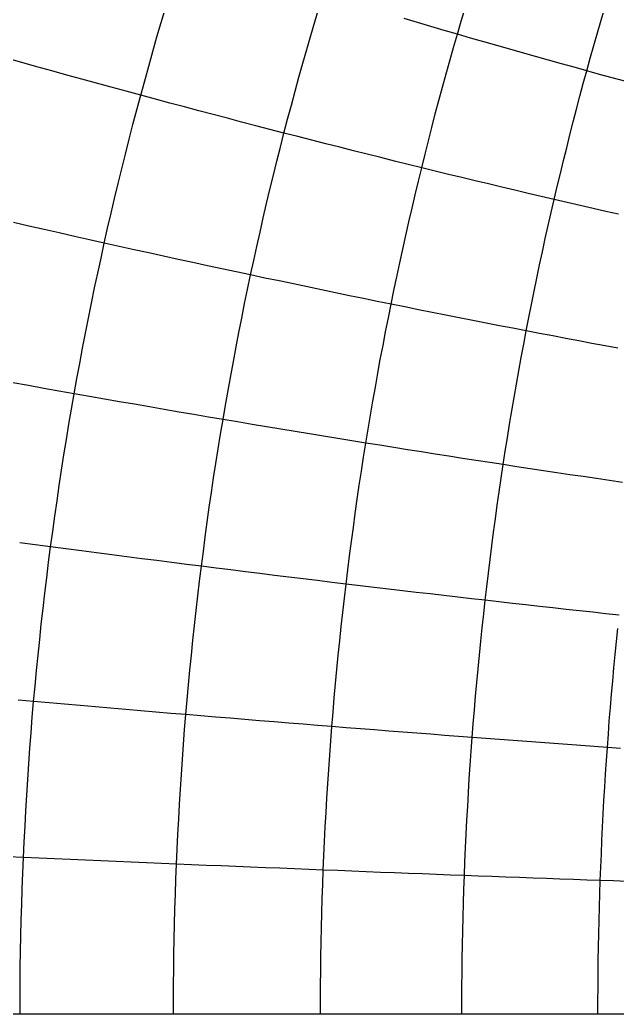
# Model space of a CAD drawing. Header units: metres. Extents: x -3.79 to 3.79, y -1 to 0.
# Drawn here: x -0.2148 to -0.1526, y -1 to -0.8964 of the extents above; entities that cross this region are included whole.
import ezdxf

# ---------------------------------------------------------------- set-up
doc = ezdxf.new("R2010")
doc.units = ezdxf.units.M

msp = doc.modelspace()

# ---------------------------------------------------------------- linework, layer by layer
for p, q in [((-0.20008, -0.89669), (-0.19963, -0.89519)), ((-0.18408, -0.89662), (-0.18366, -0.89518)), ((-0.16882, -0.89654), (-0.16841, -0.89518)), ((-0.15424, -0.89646), (-0.15386, -0.89515)), ((-0.20052, -0.8982), (-0.20008, -0.89669)), ((-0.1845, -0.89805), (-0.18408, -0.89662)), ((-0.17336, -0.8967), (-0.17476, -0.89629)), ((-0.17198, -0.89711), (-0.17336, -0.8967)), ((-0.16922, -0.89792), (-0.16882, -0.89654)), ((-0.15462, -0.89777), (-0.15424, -0.89646)), ((-0.18492, -0.89949), (-0.1845, -0.89805)), ((-0.1706, -0.89752), (-0.17198, -0.89711)), ((-0.16922, -0.89792), (-0.1706, -0.89752)), ((-0.16962, -0.89929), (-0.16922, -0.89792)), ((-0.16785, -0.89831), (-0.16922, -0.89792)), ((-0.155, -0.89909), (-0.15462, -0.89777)), ((-0.20095, -0.89971), (-0.20052, -0.8982)), ((-0.16648, -0.89871), (-0.16785, -0.89831)), ((-0.16512, -0.89909), (-0.16648, -0.89871)), ((-0.16377, -0.89948), (-0.16512, -0.89909)), ((-0.15537, -0.9004), (-0.155, -0.89909)), ((-0.20138, -0.90123), (-0.20095, -0.89971)), ((-0.18533, -0.90094), (-0.18492, -0.89949)), ((-0.17001, -0.90067), (-0.16962, -0.89929)), ((-0.16242, -0.89986), (-0.16377, -0.89948)), ((-0.16107, -0.90024), (-0.16242, -0.89986)), ((-0.21461, -0.90086), (-0.21619, -0.90042)), ((-0.21304, -0.9013), (-0.21461, -0.90086)), ((-0.18573, -0.90238), (-0.18533, -0.90094)), ((-0.17039, -0.90205), (-0.17001, -0.90067)), ((-0.15973, -0.90062), (-0.16107, -0.90024)), ((-0.15839, -0.90099), (-0.15973, -0.90062)), ((-0.15706, -0.90136), (-0.15839, -0.90099)), ((-0.15574, -0.90173), (-0.15537, -0.9004)), ((-0.21147, -0.90173), (-0.21304, -0.9013)), ((-0.20991, -0.90217), (-0.21147, -0.90173)), ((-0.20836, -0.90259), (-0.20991, -0.90217)), ((-0.2018, -0.90275), (-0.20138, -0.90123)), ((-0.17077, -0.90344), (-0.17039, -0.90205)), ((-0.15574, -0.90173), (-0.15706, -0.90136)), ((-0.1561, -0.90305), (-0.15574, -0.90173)), ((-0.15441, -0.90209), (-0.15574, -0.90173)), ((-0.1531, -0.90245), (-0.15441, -0.90209)), ((-0.20681, -0.90302), (-0.20836, -0.90259)), ((-0.20528, -0.90344), (-0.20681, -0.90302)), ((-0.20221, -0.90427), (-0.2018, -0.90275)), ((-0.18613, -0.90384), (-0.18573, -0.90238)), ((-0.15646, -0.90438), (-0.1561, -0.90305)), ((-0.15179, -0.9028), (-0.1531, -0.90245)), ((-0.20374, -0.90385), (-0.20528, -0.90344)), ((-0.20221, -0.90427), (-0.20374, -0.90385)), ((-0.20262, -0.90579), (-0.20221, -0.90427)), ((-0.20069, -0.90468), (-0.20221, -0.90427)), ((-0.18652, -0.90529), (-0.18613, -0.90384)), ((-0.17115, -0.90483), (-0.17077, -0.90344)), ((-0.19918, -0.90508), (-0.20069, -0.90468)), ((-0.19767, -0.90548), (-0.19918, -0.90508)), ((-0.18691, -0.90675), (-0.18652, -0.90529)), ((-0.17152, -0.90622), (-0.17115, -0.90483)), ((-0.15681, -0.90571), (-0.15646, -0.90438)), ((-0.20302, -0.90732), (-0.20262, -0.90579)), ((-0.19617, -0.90588), (-0.19767, -0.90548)), ((-0.19467, -0.90628), (-0.19617, -0.90588)), ((-0.19318, -0.90667), (-0.19467, -0.90628)), ((-0.17188, -0.90762), (-0.17152, -0.90622)), ((-0.15715, -0.90705), (-0.15681, -0.90571)), ((-0.20342, -0.90885), (-0.20302, -0.90732)), ((-0.1917, -0.90706), (-0.19318, -0.90667)), ((-0.19022, -0.90745), (-0.1917, -0.90706)), ((-0.18729, -0.90821), (-0.18691, -0.90675)), ((-0.1575, -0.90839), (-0.15715, -0.90705)), ((-0.18875, -0.90783), (-0.19022, -0.90745)), ((-0.18729, -0.90821), (-0.18875, -0.90783)), ((-0.18766, -0.90967), (-0.18729, -0.90821)), ((-0.18583, -0.90858), (-0.18729, -0.90821)), ((-0.17224, -0.90901), (-0.17188, -0.90762)), ((-0.15783, -0.90973), (-0.1575, -0.90839)), ((-0.20381, -0.91039), (-0.20342, -0.90885)), ((-0.18437, -0.90896), (-0.18583, -0.90858)), ((-0.18292, -0.90933), (-0.18437, -0.90896)), ((-0.18148, -0.90969), (-0.18292, -0.90933)), ((-0.17259, -0.91042), (-0.17224, -0.90901)), ((-0.20419, -0.91193), (-0.20381, -0.91039)), ((-0.18803, -0.91114), (-0.18766, -0.90967)), ((-0.18004, -0.91005), (-0.18148, -0.90969)), ((-0.17861, -0.91041), (-0.18004, -0.91005)), ((-0.17719, -0.91077), (-0.17861, -0.91041)), ((-0.17294, -0.91182), (-0.17259, -0.91042)), ((-0.15817, -0.91107), (-0.15783, -0.90973)), ((-0.18839, -0.91261), (-0.18803, -0.91114)), ((-0.17577, -0.91112), (-0.17719, -0.91077)), ((-0.17435, -0.91148), (-0.17577, -0.91112)), ((-0.17294, -0.91182), (-0.17435, -0.91148)), ((-0.15849, -0.91242), (-0.15817, -0.91107)), ((-0.20457, -0.91347), (-0.20419, -0.91193)), ((-0.17328, -0.91323), (-0.17294, -0.91182)), ((-0.17154, -0.91217), (-0.17294, -0.91182)), ((-0.17014, -0.91251), (-0.17154, -0.91217)), ((-0.16875, -0.91285), (-0.17014, -0.91251)), ((-0.15882, -0.91377), (-0.15849, -0.91242)), ((-0.20494, -0.91502), (-0.20457, -0.91347)), ((-0.18875, -0.91409), (-0.18839, -0.91261)), ((-0.17362, -0.91464), (-0.17328, -0.91323)), ((-0.16736, -0.91318), (-0.16875, -0.91285)), ((-0.16598, -0.91351), (-0.16736, -0.91318)), ((-0.1646, -0.91384), (-0.16598, -0.91351)), ((-0.1891, -0.91556), (-0.18875, -0.91409)), ((-0.16322, -0.91417), (-0.1646, -0.91384)), ((-0.16186, -0.91449), (-0.16322, -0.91417)), ((-0.16049, -0.91481), (-0.16186, -0.91449)), ((-0.15914, -0.91513), (-0.15882, -0.91377)), ((-0.2053, -0.91656), (-0.20494, -0.91502)), ((-0.18944, -0.91704), (-0.1891, -0.91556)), ((-0.17395, -0.91605), (-0.17362, -0.91464)), ((-0.15914, -0.91513), (-0.16049, -0.91481)), ((-0.15945, -0.91648), (-0.15914, -0.91513)), ((-0.15778, -0.91544), (-0.15914, -0.91513)), ((-0.15643, -0.91575), (-0.15778, -0.91544)), ((-0.20566, -0.91812), (-0.2053, -0.91656)), ((-0.17428, -0.91747), (-0.17395, -0.91605)), ((-0.15976, -0.91784), (-0.15945, -0.91648)), ((-0.15509, -0.91606), (-0.15643, -0.91575)), ((-0.15375, -0.91637), (-0.15509, -0.91606)), ((-0.15242, -0.91667), (-0.15375, -0.91637)), ((-0.21387, -0.9179), (-0.21546, -0.91754)), ((-0.18978, -0.91853), (-0.18944, -0.91704)), ((-0.1746, -0.91889), (-0.17428, -0.91747)), ((-0.21228, -0.91826), (-0.21387, -0.9179)), ((-0.2107, -0.91862), (-0.21228, -0.91826)), ((-0.20913, -0.91897), (-0.2107, -0.91862)), ((-0.20601, -0.91967), (-0.20566, -0.91812)), ((-0.19012, -0.92001), (-0.18978, -0.91853)), ((-0.16006, -0.91921), (-0.15976, -0.91784)), ((-0.20756, -0.91932), (-0.20913, -0.91897)), ((-0.20601, -0.91967), (-0.20756, -0.91932)), ((-0.20635, -0.92123), (-0.20601, -0.91967)), ((-0.20445, -0.92002), (-0.20601, -0.91967)), ((-0.17492, -0.92032), (-0.1746, -0.91889)), ((-0.16036, -0.92057), (-0.16006, -0.91921)), ((-0.20291, -0.92036), (-0.20445, -0.92002)), ((-0.20137, -0.9207), (-0.20291, -0.92036)), ((-0.19983, -0.92103), (-0.20137, -0.9207)), ((-0.19044, -0.9215), (-0.19012, -0.92001)), ((-0.17523, -0.92174), (-0.17492, -0.92032)), ((-0.16065, -0.92194), (-0.16036, -0.92057)), ((-0.20669, -0.92279), (-0.20635, -0.92123)), ((-0.19831, -0.92137), (-0.19983, -0.92103)), ((-0.19678, -0.9217), (-0.19831, -0.92137)), ((-0.19527, -0.92203), (-0.19678, -0.9217)), ((-0.19076, -0.92299), (-0.19044, -0.9215)), ((-0.17553, -0.92317), (-0.17523, -0.92174)), ((-0.20702, -0.92435), (-0.20669, -0.92279)), ((-0.19376, -0.92235), (-0.19527, -0.92203)), ((-0.19226, -0.92267), (-0.19376, -0.92235)), ((-0.19076, -0.92299), (-0.19226, -0.92267)), ((-0.16094, -0.92331), (-0.16065, -0.92194)), ((-0.19108, -0.92449), (-0.19076, -0.92299)), ((-0.18927, -0.92331), (-0.19076, -0.92299)), ((-0.18779, -0.92362), (-0.18927, -0.92331)), ((-0.18631, -0.92393), (-0.18779, -0.92362)), ((-0.18484, -0.92424), (-0.18631, -0.92393)), ((-0.17583, -0.9246), (-0.17553, -0.92317)), ((-0.16122, -0.92468), (-0.16094, -0.92331)), ((-0.20734, -0.92592), (-0.20702, -0.92435)), ((-0.19139, -0.92598), (-0.19108, -0.92449)), ((-0.18337, -0.92455), (-0.18484, -0.92424)), ((-0.18191, -0.92485), (-0.18337, -0.92455)), ((-0.18046, -0.92515), (-0.18191, -0.92485)), ((-0.17613, -0.92604), (-0.17583, -0.9246)), ((-0.1615, -0.92606), (-0.16122, -0.92468)), ((-0.20766, -0.92749), (-0.20734, -0.92592)), ((-0.19169, -0.92748), (-0.19139, -0.92598)), ((-0.17901, -0.92545), (-0.18046, -0.92515)), ((-0.17757, -0.92574), (-0.17901, -0.92545)), ((-0.17613, -0.92604), (-0.17757, -0.92574)), ((-0.17641, -0.92747), (-0.17613, -0.92604)), ((-0.17469, -0.92632), (-0.17613, -0.92604)), ((-0.17327, -0.92661), (-0.17469, -0.92632)), ((-0.17185, -0.9269), (-0.17327, -0.92661)), ((-0.17043, -0.92718), (-0.17185, -0.9269)), ((-0.16178, -0.92744), (-0.1615, -0.92606)), ((-0.20797, -0.92906), (-0.20766, -0.92749)), ((-0.19199, -0.92899), (-0.19169, -0.92748)), ((-0.1767, -0.92891), (-0.17641, -0.92747)), ((-0.16902, -0.92746), (-0.17043, -0.92718)), ((-0.16761, -0.92773), (-0.16902, -0.92746)), ((-0.16621, -0.92801), (-0.16761, -0.92773)), ((-0.16482, -0.92828), (-0.16621, -0.92801)), ((-0.16204, -0.92882), (-0.16178, -0.92744)), ((-0.20827, -0.93063), (-0.20797, -0.92906)), ((-0.19228, -0.93049), (-0.19199, -0.92899)), ((-0.17697, -0.93035), (-0.1767, -0.92891)), ((-0.16343, -0.92855), (-0.16482, -0.92828)), ((-0.16204, -0.92882), (-0.16343, -0.92855)), ((-0.16231, -0.9302), (-0.16204, -0.92882)), ((-0.16066, -0.92908), (-0.16204, -0.92882)), ((-0.15929, -0.92934), (-0.16066, -0.92908)), ((-0.15792, -0.9296), (-0.15929, -0.92934)), ((-0.15656, -0.92986), (-0.15792, -0.9296)), ((-0.1552, -0.93012), (-0.15656, -0.92986)), ((-0.15384, -0.93037), (-0.1552, -0.93012)), ((-0.20857, -0.93221), (-0.20827, -0.93063)), ((-0.19256, -0.932), (-0.19228, -0.93049)), ((-0.17725, -0.9318), (-0.17697, -0.93035)), ((-0.16256, -0.93159), (-0.16231, -0.9302)), ((-0.15249, -0.93062), (-0.15384, -0.93037)), ((-0.20886, -0.93379), (-0.20857, -0.93221)), ((-0.19284, -0.93351), (-0.19256, -0.932)), ((-0.17751, -0.93324), (-0.17725, -0.9318)), ((-0.16282, -0.93297), (-0.16256, -0.93159)), ((-0.17777, -0.93469), (-0.17751, -0.93324)), ((-0.16307, -0.93437), (-0.16282, -0.93297)), ((-0.21392, -0.93452), (-0.21553, -0.93423)), ((-0.20914, -0.93537), (-0.20886, -0.93379)), ((-0.19311, -0.93502), (-0.19284, -0.93351)), ((-0.21232, -0.93481), (-0.21392, -0.93452)), ((-0.21073, -0.93509), (-0.21232, -0.93481)), ((-0.20914, -0.93537), (-0.21073, -0.93509)), ((-0.19338, -0.93654), (-0.19311, -0.93502)), ((-0.17803, -0.93614), (-0.17777, -0.93469)), ((-0.16331, -0.93576), (-0.16307, -0.93437)), ((-0.20942, -0.93696), (-0.20914, -0.93537)), ((-0.20756, -0.93565), (-0.20914, -0.93537)), ((-0.20599, -0.93593), (-0.20756, -0.93565)), ((-0.20442, -0.9362), (-0.20599, -0.93593)), ((-0.20286, -0.93647), (-0.20442, -0.9362)), ((-0.17828, -0.9376), (-0.17803, -0.93614)), ((-0.16355, -0.93715), (-0.16331, -0.93576)), ((-0.20969, -0.93854), (-0.20942, -0.93696)), ((-0.20131, -0.93674), (-0.20286, -0.93647)), ((-0.19976, -0.93701), (-0.20131, -0.93674)), ((-0.19822, -0.93727), (-0.19976, -0.93701)), ((-0.19669, -0.93754), (-0.19822, -0.93727)), ((-0.19364, -0.93805), (-0.19338, -0.93654)), ((-0.16378, -0.93855), (-0.16355, -0.93715)), ((-0.19516, -0.9378), (-0.19669, -0.93754)), ((-0.19364, -0.93805), (-0.19516, -0.9378)), ((-0.19389, -0.93957), (-0.19364, -0.93805)), ((-0.19212, -0.93831), (-0.19364, -0.93805)), ((-0.19061, -0.93856), (-0.19212, -0.93831)), ((-0.17852, -0.93905), (-0.17828, -0.9376)), ((-0.20995, -0.94013), (-0.20969, -0.93854)), ((-0.18911, -0.93881), (-0.19061, -0.93856)), ((-0.18761, -0.93906), (-0.18911, -0.93881)), ((-0.18612, -0.93931), (-0.18761, -0.93906)), ((-0.18464, -0.93955), (-0.18612, -0.93931)), ((-0.17876, -0.94051), (-0.17852, -0.93905)), ((-0.16401, -0.93995), (-0.16378, -0.93855)), ((-0.21021, -0.94172), (-0.20995, -0.94013)), ((-0.19414, -0.9411), (-0.19389, -0.93957)), ((-0.18316, -0.9398), (-0.18464, -0.93955)), ((-0.18169, -0.94004), (-0.18316, -0.9398)), ((-0.18022, -0.94027), (-0.18169, -0.94004)), ((-0.17876, -0.94051), (-0.18022, -0.94027)), ((-0.17899, -0.94197), (-0.17876, -0.94051)), ((-0.1773, -0.94074), (-0.17876, -0.94051)), ((-0.16423, -0.94135), (-0.16401, -0.93995)), ((-0.19438, -0.94262), (-0.19414, -0.9411)), ((-0.17585, -0.94098), (-0.1773, -0.94074)), ((-0.17441, -0.9412), (-0.17585, -0.94098)), ((-0.17297, -0.94143), (-0.17441, -0.9412)), ((-0.17153, -0.94166), (-0.17297, -0.94143)), ((-0.16445, -0.94275), (-0.16423, -0.94135)), ((-0.21046, -0.94332), (-0.21021, -0.94172)), ((-0.17922, -0.94343), (-0.17899, -0.94197)), ((-0.17011, -0.94188), (-0.17153, -0.94166)), ((-0.16868, -0.9421), (-0.17011, -0.94188)), ((-0.16726, -0.94232), (-0.16868, -0.9421)), ((-0.16585, -0.94254), (-0.16726, -0.94232)), ((-0.16445, -0.94275), (-0.16585, -0.94254)), ((-0.2107, -0.94491), (-0.21046, -0.94332)), ((-0.19462, -0.94414), (-0.19438, -0.94262)), ((-0.17944, -0.9449), (-0.17922, -0.94343)), ((-0.16466, -0.94416), (-0.16445, -0.94275)), ((-0.16304, -0.94297), (-0.16445, -0.94275)), ((-0.16165, -0.94318), (-0.16304, -0.94297)), ((-0.16026, -0.94339), (-0.16165, -0.94318)), ((-0.15887, -0.94359), (-0.16026, -0.94339)), ((-0.15749, -0.9438), (-0.15887, -0.94359)), ((-0.19484, -0.94567), (-0.19462, -0.94414)), ((-0.16486, -0.94557), (-0.16466, -0.94416)), ((-0.15611, -0.944), (-0.15749, -0.9438)), ((-0.15474, -0.94421), (-0.15611, -0.944)), ((-0.15337, -0.94441), (-0.15474, -0.94421)), ((-0.15201, -0.9446), (-0.15337, -0.94441)), ((-0.21093, -0.94651), (-0.2107, -0.94491)), ((-0.19507, -0.9472), (-0.19484, -0.94567)), ((-0.17965, -0.94636), (-0.17944, -0.9449)), ((-0.16506, -0.94698), (-0.16486, -0.94557)), ((-0.21116, -0.94811), (-0.21093, -0.94651)), ((-0.17986, -0.94783), (-0.17965, -0.94636)), ((-0.19528, -0.94873), (-0.19507, -0.9472)), ((-0.16526, -0.94839), (-0.16506, -0.94698)), ((-0.21138, -0.94971), (-0.21116, -0.94811)), ((-0.19549, -0.95027), (-0.19528, -0.94873)), ((-0.18006, -0.9493), (-0.17986, -0.94783)), ((-0.16545, -0.9498), (-0.16526, -0.94839)), ((-0.2116, -0.95132), (-0.21138, -0.94971)), ((-0.18026, -0.95077), (-0.18006, -0.9493)), ((-0.16564, -0.95121), (-0.16545, -0.9498)), ((-0.21321, -0.9511), (-0.21482, -0.95089)), ((-0.19569, -0.9518), (-0.19549, -0.95027)), ((-0.18045, -0.95224), (-0.18026, -0.95077)), ((-0.2116, -0.95132), (-0.21321, -0.9511)), ((-0.21181, -0.95292), (-0.2116, -0.95132)), ((-0.21, -0.95152), (-0.2116, -0.95132)), ((-0.2084, -0.95173), (-0.21, -0.95152)), ((-0.20682, -0.95194), (-0.2084, -0.95173)), ((-0.19589, -0.95334), (-0.19569, -0.9518)), ((-0.16582, -0.95263), (-0.16564, -0.95121)), ((-0.21201, -0.95453), (-0.21181, -0.95292)), ((-0.20524, -0.95215), (-0.20682, -0.95194)), ((-0.20366, -0.95235), (-0.20524, -0.95215)), ((-0.20209, -0.95255), (-0.20366, -0.95235)), ((-0.20053, -0.95275), (-0.20209, -0.95255)), ((-0.19898, -0.95295), (-0.20053, -0.95275)), ((-0.19743, -0.95315), (-0.19898, -0.95295)), ((-0.18064, -0.95372), (-0.18045, -0.95224)), ((-0.16599, -0.95405), (-0.16582, -0.95263)), ((-0.19589, -0.95334), (-0.19743, -0.95315)), ((-0.19608, -0.95488), (-0.19589, -0.95334)), ((-0.19436, -0.95353), (-0.19589, -0.95334)), ((-0.19283, -0.95373), (-0.19436, -0.95353)), ((-0.19131, -0.95391), (-0.19283, -0.95373)), ((-0.18979, -0.9541), (-0.19131, -0.95391)), ((-0.18082, -0.9552), (-0.18064, -0.95372)), ((-0.2122, -0.95614), (-0.21201, -0.95453)), ((-0.19627, -0.95642), (-0.19608, -0.95488)), ((-0.18828, -0.95429), (-0.18979, -0.9541)), ((-0.18677, -0.95447), (-0.18828, -0.95429)), ((-0.18528, -0.95466), (-0.18677, -0.95447)), ((-0.18379, -0.95484), (-0.18528, -0.95466)), ((-0.1823, -0.95502), (-0.18379, -0.95484)), ((-0.18082, -0.9552), (-0.1823, -0.95502)), ((-0.16616, -0.95547), (-0.16599, -0.95405)), ((-0.18099, -0.95667), (-0.18082, -0.9552)), ((-0.17934, -0.95537), (-0.18082, -0.9552)), ((-0.17788, -0.95555), (-0.17934, -0.95537)), ((-0.17641, -0.95572), (-0.17788, -0.95555)), ((-0.17495, -0.95589), (-0.17641, -0.95572)), ((-0.1735, -0.95606), (-0.17495, -0.95589)), ((-0.17206, -0.95623), (-0.1735, -0.95606)), ((-0.16633, -0.95689), (-0.16616, -0.95547)), ((-0.21239, -0.95775), (-0.2122, -0.95614)), ((-0.19644, -0.95796), (-0.19627, -0.95642)), ((-0.18116, -0.95815), (-0.18099, -0.95667)), ((-0.17062, -0.9564), (-0.17206, -0.95623)), ((-0.16918, -0.95656), (-0.17062, -0.9564)), ((-0.16775, -0.95673), (-0.16918, -0.95656)), ((-0.16633, -0.95689), (-0.16775, -0.95673)), ((-0.16648, -0.95831), (-0.16633, -0.95689)), ((-0.16491, -0.95705), (-0.16633, -0.95689)), ((-0.16349, -0.95721), (-0.16491, -0.95705)), ((-0.21257, -0.95936), (-0.21239, -0.95775)), ((-0.19662, -0.95951), (-0.19644, -0.95796)), ((-0.16208, -0.95737), (-0.16349, -0.95721)), ((-0.16068, -0.95752), (-0.16208, -0.95737)), ((-0.15928, -0.95768), (-0.16068, -0.95752)), ((-0.15789, -0.95783), (-0.15928, -0.95768)), ((-0.1565, -0.95798), (-0.15789, -0.95783)), ((-0.15512, -0.95814), (-0.1565, -0.95798)), ((-0.15374, -0.95829), (-0.15512, -0.95814)), ((-0.18132, -0.95963), (-0.18116, -0.95815)), ((-0.16664, -0.95974), (-0.16648, -0.95831)), ((-0.15236, -0.95843), (-0.15374, -0.95829)), ((-0.21274, -0.96097), (-0.21257, -0.95936)), ((-0.19678, -0.96105), (-0.19662, -0.95951)), ((-0.18148, -0.96112), (-0.18132, -0.95963)), ((-0.16679, -0.96116), (-0.16664, -0.95974)), ((-0.15265, -0.96118), (-0.15251, -0.95981)), ((-0.21291, -0.96259), (-0.21274, -0.96097)), ((-0.19694, -0.9626), (-0.19678, -0.96105)), ((-0.18163, -0.9626), (-0.18148, -0.96112)), ((-0.16693, -0.96259), (-0.16679, -0.96116)), ((-0.15278, -0.96255), (-0.15265, -0.96118)), ((-0.21307, -0.9642), (-0.21291, -0.96259)), ((-0.19709, -0.96415), (-0.19694, -0.9626)), ((-0.18178, -0.96409), (-0.18163, -0.9626)), ((-0.16707, -0.96402), (-0.16693, -0.96259)), ((-0.15291, -0.96393), (-0.15278, -0.96255)), ((-0.21322, -0.96582), (-0.21307, -0.9642)), ((-0.19724, -0.96569), (-0.19709, -0.96415)), ((-0.18192, -0.96557), (-0.18178, -0.96409)), ((-0.1672, -0.96545), (-0.16707, -0.96402)), ((-0.15304, -0.96531), (-0.15291, -0.96393)), ((-0.15316, -0.96668), (-0.15304, -0.96531)), ((-0.21337, -0.96744), (-0.21322, -0.96582)), ((-0.19738, -0.96725), (-0.19724, -0.96569)), ((-0.18205, -0.96706), (-0.18192, -0.96557)), ((-0.16733, -0.96688), (-0.1672, -0.96545)), ((-0.21337, -0.96744), (-0.21499, -0.9673)), ((-0.21351, -0.96906), (-0.21337, -0.96744)), ((-0.21175, -0.96758), (-0.21337, -0.96744)), ((-0.19751, -0.9688), (-0.19738, -0.96725)), ((-0.18218, -0.96855), (-0.18205, -0.96706)), ((-0.16745, -0.96831), (-0.16733, -0.96688)), ((-0.15327, -0.96806), (-0.15316, -0.96668)), ((-0.21014, -0.96772), (-0.21175, -0.96758)), ((-0.20854, -0.96786), (-0.21014, -0.96772)), ((-0.20694, -0.968), (-0.20854, -0.96786)), ((-0.20536, -0.96813), (-0.20694, -0.968)), ((-0.20377, -0.96827), (-0.20536, -0.96813)), ((-0.2022, -0.9684), (-0.20377, -0.96827)), ((-0.20063, -0.96854), (-0.2022, -0.9684)), ((-0.16757, -0.96974), (-0.16745, -0.96831)), ((-0.15339, -0.96945), (-0.15327, -0.96806)), ((-0.21364, -0.97068), (-0.21351, -0.96906)), ((-0.19907, -0.96867), (-0.20063, -0.96854)), ((-0.19751, -0.9688), (-0.19907, -0.96867)), ((-0.19764, -0.97035), (-0.19751, -0.9688)), ((-0.19596, -0.96893), (-0.19751, -0.9688)), ((-0.19442, -0.96905), (-0.19596, -0.96893)), ((-0.19288, -0.96918), (-0.19442, -0.96905)), ((-0.19135, -0.96931), (-0.19288, -0.96918)), ((-0.18983, -0.96943), (-0.19135, -0.96931)), ((-0.18831, -0.96956), (-0.18983, -0.96943)), ((-0.1823, -0.97004), (-0.18218, -0.96855)), ((-0.15349, -0.97083), (-0.15339, -0.96945)), ((-0.19776, -0.97191), (-0.19764, -0.97035)), ((-0.1868, -0.96968), (-0.18831, -0.96956)), ((-0.18529, -0.9698), (-0.1868, -0.96968)), ((-0.18379, -0.96992), (-0.18529, -0.9698)), ((-0.1823, -0.97004), (-0.18379, -0.96992)), ((-0.18241, -0.97153), (-0.1823, -0.97004)), ((-0.18081, -0.97016), (-0.1823, -0.97004)), ((-0.17933, -0.97028), (-0.18081, -0.97016)), ((-0.17785, -0.97039), (-0.17933, -0.97028)), ((-0.17638, -0.97051), (-0.17785, -0.97039)), ((-0.17492, -0.97062), (-0.17638, -0.97051)), ((-0.16768, -0.97118), (-0.16757, -0.96974)), ((-0.21376, -0.9723), (-0.21364, -0.97068)), ((-0.18252, -0.97302), (-0.18241, -0.97153)), ((-0.17346, -0.97073), (-0.17492, -0.97062)), ((-0.172, -0.97085), (-0.17346, -0.97073)), ((-0.17056, -0.97096), (-0.172, -0.97085)), ((-0.16911, -0.97107), (-0.17056, -0.97096)), ((-0.16768, -0.97118), (-0.16911, -0.97107)), ((-0.16778, -0.97261), (-0.16768, -0.97118)), ((-0.16625, -0.97128), (-0.16768, -0.97118)), ((-0.16482, -0.97139), (-0.16625, -0.97128)), ((-0.1634, -0.9715), (-0.16482, -0.97139)), ((-0.16198, -0.9716), (-0.1634, -0.9715)), ((-0.16057, -0.9717), (-0.16198, -0.9716)), ((-0.15359, -0.97221), (-0.15349, -0.97083)), ((-0.21388, -0.97393), (-0.21376, -0.9723)), ((-0.19787, -0.97346), (-0.19776, -0.97191)), ((-0.16788, -0.97405), (-0.16778, -0.97261)), ((-0.15917, -0.97181), (-0.16057, -0.9717)), ((-0.15776, -0.97191), (-0.15917, -0.97181)), ((-0.15637, -0.97201), (-0.15776, -0.97191)), ((-0.15498, -0.97211), (-0.15637, -0.97201)), ((-0.15359, -0.97221), (-0.15498, -0.97211)), ((-0.15369, -0.97359), (-0.15359, -0.97221)), ((-0.15221, -0.97231), (-0.15359, -0.97221)), ((-0.19798, -0.97502), (-0.19787, -0.97346)), ((-0.18263, -0.97452), (-0.18252, -0.97302)), ((-0.15378, -0.97498), (-0.15369, -0.97359)), ((-0.21399, -0.97555), (-0.21388, -0.97393)), ((-0.18273, -0.97601), (-0.18263, -0.97452)), ((-0.16798, -0.97548), (-0.16788, -0.97405)), ((-0.21409, -0.97718), (-0.21399, -0.97555)), ((-0.19808, -0.97657), (-0.19798, -0.97502)), ((-0.16807, -0.97692), (-0.16798, -0.97548)), ((-0.15387, -0.97636), (-0.15378, -0.97498)), ((-0.19817, -0.97813), (-0.19808, -0.97657)), ((-0.18282, -0.97751), (-0.18273, -0.97601)), ((-0.15395, -0.97775), (-0.15387, -0.97636)), ((-0.21419, -0.97881), (-0.21409, -0.97718)), ((-0.18291, -0.979), (-0.18282, -0.97751)), ((-0.16815, -0.97836), (-0.16807, -0.97692)), ((-0.15402, -0.97914), (-0.15395, -0.97775)), ((-0.21427, -0.98043), (-0.21419, -0.97881)), ((-0.19826, -0.97969), (-0.19817, -0.97813)), ((-0.16823, -0.9798), (-0.16815, -0.97836)), ((-0.19834, -0.98125), (-0.19826, -0.97969)), ((-0.18299, -0.9805), (-0.18291, -0.979)), ((-0.1683, -0.98124), (-0.16823, -0.9798)), ((-0.1541, -0.98052), (-0.15402, -0.97914)), ((-0.21436, -0.98206), (-0.21427, -0.98043)), ((-0.18306, -0.982), (-0.18299, -0.9805)), ((-0.15416, -0.98191), (-0.1541, -0.98052)), ((-0.19842, -0.98281), (-0.19834, -0.98125)), ((-0.16837, -0.98268), (-0.1683, -0.98124)), ((-0.15422, -0.9833), (-0.15416, -0.98191)), ((-0.21443, -0.98369), (-0.21436, -0.98206)), ((-0.19849, -0.98437), (-0.19842, -0.98281)), ((-0.18313, -0.9835), (-0.18306, -0.982)), ((-0.16843, -0.98412), (-0.16837, -0.98268)), ((-0.21443, -0.98369), (-0.21606, -0.98362)), ((-0.2145, -0.98532), (-0.21443, -0.98369)), ((-0.21281, -0.98376), (-0.21443, -0.98369)), ((-0.21119, -0.98383), (-0.21281, -0.98376)), ((-0.20958, -0.9839), (-0.21119, -0.98383)), ((-0.20797, -0.98397), (-0.20958, -0.9839)), ((-0.20637, -0.98404), (-0.20797, -0.98397)), ((-0.20478, -0.98411), (-0.20637, -0.98404)), ((-0.18319, -0.98499), (-0.18313, -0.9835)), ((-0.15428, -0.98469), (-0.15422, -0.9833)), ((-0.2032, -0.98417), (-0.20478, -0.98411)), ((-0.20162, -0.98424), (-0.2032, -0.98417)), ((-0.20005, -0.9843), (-0.20162, -0.98424)), ((-0.19849, -0.98437), (-0.20005, -0.9843)), ((-0.19855, -0.98593), (-0.19849, -0.98437)), ((-0.19693, -0.98443), (-0.19849, -0.98437)), ((-0.19538, -0.9845), (-0.19693, -0.98443)), ((-0.19383, -0.98456), (-0.19538, -0.9845)), ((-0.19229, -0.98463), (-0.19383, -0.98456)), ((-0.19076, -0.98469), (-0.19229, -0.98463)), ((-0.18923, -0.98475), (-0.19076, -0.98469)), ((-0.18771, -0.98481), (-0.18923, -0.98475)), ((-0.1862, -0.98487), (-0.18771, -0.98481)), ((-0.18469, -0.98493), (-0.1862, -0.98487)), ((-0.18319, -0.98499), (-0.18469, -0.98493)), ((-0.18325, -0.98649), (-0.18319, -0.98499)), ((-0.18169, -0.98505), (-0.18319, -0.98499)), ((-0.18021, -0.98511), (-0.18169, -0.98505)), ((-0.16849, -0.98556), (-0.16843, -0.98412)), ((-0.15433, -0.98608), (-0.15428, -0.98469)), ((-0.21456, -0.98695), (-0.2145, -0.98532)), ((-0.1986, -0.98749), (-0.19855, -0.98593)), ((-0.17872, -0.98517), (-0.18021, -0.98511)), ((-0.17724, -0.98523), (-0.17872, -0.98517)), ((-0.17577, -0.98528), (-0.17724, -0.98523)), ((-0.1743, -0.98534), (-0.17577, -0.98528)), ((-0.17284, -0.9854), (-0.1743, -0.98534)), ((-0.17139, -0.98545), (-0.17284, -0.9854)), ((-0.16994, -0.98551), (-0.17139, -0.98545)), ((-0.16849, -0.98556), (-0.16994, -0.98551)), ((-0.16854, -0.98701), (-0.16849, -0.98556)), ((-0.16705, -0.98562), (-0.16849, -0.98556)), ((-0.16562, -0.98567), (-0.16705, -0.98562)), ((-0.16419, -0.98572), (-0.16562, -0.98567)), ((-0.16276, -0.98578), (-0.16419, -0.98572)), ((-0.16135, -0.98583), (-0.16276, -0.98578)), ((-0.15993, -0.98588), (-0.16135, -0.98583)), ((-0.15853, -0.98593), (-0.15993, -0.98588)), ((-0.15712, -0.98598), (-0.15853, -0.98593)), ((-0.15573, -0.98603), (-0.15712, -0.98598)), ((-0.15433, -0.98608), (-0.15573, -0.98603)), ((-0.15438, -0.98747), (-0.15433, -0.98608)), ((-0.15294, -0.98613), (-0.15433, -0.98608)), ((-0.21461, -0.98858), (-0.21456, -0.98695)), ((-0.1833, -0.98799), (-0.18325, -0.98649)), ((-0.16859, -0.98845), (-0.16854, -0.98701)), ((-0.15156, -0.98618), (-0.15294, -0.98613)), ((-0.19865, -0.98906), (-0.1986, -0.98749)), ((-0.18334, -0.98949), (-0.1833, -0.98799)), ((-0.15442, -0.98886), (-0.15438, -0.98747)), ((-0.21466, -0.99021), (-0.21461, -0.98858)), ((-0.1987, -0.99062), (-0.19865, -0.98906)), ((-0.16863, -0.98989), (-0.16859, -0.98845)), ((-0.15446, -0.99025), (-0.15442, -0.98886)), ((-0.2147, -0.99184), (-0.21466, -0.99021)), ((-0.18338, -0.99099), (-0.18334, -0.98949)), ((-0.16867, -0.99133), (-0.16863, -0.98989)), ((-0.19873, -0.99218), (-0.1987, -0.99062)), ((-0.18341, -0.99249), (-0.18338, -0.99099)), ((-0.15449, -0.99164), (-0.15446, -0.99025)), ((-0.21473, -0.99347), (-0.2147, -0.99184)), ((-0.19876, -0.99374), (-0.19873, -0.99218)), ((-0.16869, -0.99278), (-0.16867, -0.99133)), ((-0.15452, -0.99304), (-0.15449, -0.99164)), ((-0.18344, -0.99399), (-0.18341, -0.99249)), ((-0.16872, -0.99422), (-0.16869, -0.99278)), ((-0.15454, -0.99443), (-0.15452, -0.99304)), ((-0.21476, -0.9951), (-0.21473, -0.99347)), ((-0.19878, -0.99531), (-0.19876, -0.99374)), ((-0.18346, -0.9955), (-0.18344, -0.99399)), ((-0.16874, -0.99567), (-0.16872, -0.99422)), ((-0.21477, -0.99674), (-0.21476, -0.9951)), ((-0.1988, -0.99687), (-0.19878, -0.99531)), ((-0.15456, -0.99582), (-0.15454, -0.99443)), ((-0.18348, -0.997), (-0.18346, -0.9955)), ((-0.16875, -0.99711), (-0.16874, -0.99567)), ((-0.15457, -0.99721), (-0.15456, -0.99582)), ((-0.21478, -0.99837), (-0.21477, -0.99674)), ((-0.19881, -0.99844), (-0.1988, -0.99687)), ((-0.18349, -0.9985), (-0.18348, -0.997)), ((-0.16876, -0.99855), (-0.16875, -0.99711)), ((-0.15458, -0.99861), (-0.15457, -0.99721)), ((-0.21479, -1), (-0.21478, -0.99837)), ((-0.19881, -1), (-0.19881, -0.99844)), ((-0.18349, -1), (-0.18349, -0.9985)), ((-0.16876, -1), (-0.16876, -0.99855)), ((-0.15458, -1), (-0.15458, -0.99861)), ((-0.21479, -1), (-0.21642, -1)), ((-0.21316, -1), (-0.21479, -1)), ((-0.21154, -1), (-0.21316, -1)), ((-0.20992, -1), (-0.21154, -1)), ((-0.20832, -1), (-0.20992, -1)), ((-0.20672, -1), (-0.20832, -1)), ((-0.20512, -1), (-0.20672, -1)), ((-0.20353, -1), (-0.20512, -1)), ((-0.20195, -1), (-0.20353, -1)), ((-0.20038, -1), (-0.20195, -1)), ((-0.19881, -1), (-0.20038, -1)), ((-0.19725, -1), (-0.19881, -1)), ((-0.1957, -1), (-0.19725, -1)), ((-0.19415, -1), (-0.1957, -1)), ((-0.19261, -1), (-0.19415, -1)), ((-0.19107, -1), (-0.19261, -1)), ((-0.18954, -1), (-0.19107, -1)), ((-0.18802, -1), (-0.18954, -1)), ((-0.1865, -1), (-0.18802, -1)), ((-0.18499, -1), (-0.1865, -1)), ((-0.18349, -1), (-0.18499, -1)), ((-0.18199, -1), (-0.18349, -1)), ((-0.1805, -1), (-0.18199, -1)), ((-0.17901, -1), (-0.1805, -1)), ((-0.17753, -1), (-0.17901, -1)), ((-0.17605, -1), (-0.17753, -1)), ((-0.17458, -1), (-0.17605, -1)), ((-0.17312, -1), (-0.17458, -1)), ((-0.17166, -1), (-0.17312, -1)), ((-0.17021, -1), (-0.17166, -1)), ((-0.16876, -1), (-0.17021, -1)), ((-0.16732, -1), (-0.16876, -1)), ((-0.16588, -1), (-0.16732, -1)), ((-0.16445, -1), (-0.16588, -1)), ((-0.16303, -1), (-0.16445, -1)), ((-0.16161, -1), (-0.16303, -1)), ((-0.16019, -1), (-0.16161, -1)), ((-0.15878, -1), (-0.16019, -1)), ((-0.15737, -1), (-0.15878, -1)), ((-0.15598, -1), (-0.15737, -1)), ((-0.15458, -1), (-0.15598, -1)), ((-0.15319, -1), (-0.15458, -1)), ((-0.1518, -1), (-0.15319, -1))]:
    msp.add_line(p, q)

doc.saveas('drawing.dxf')
